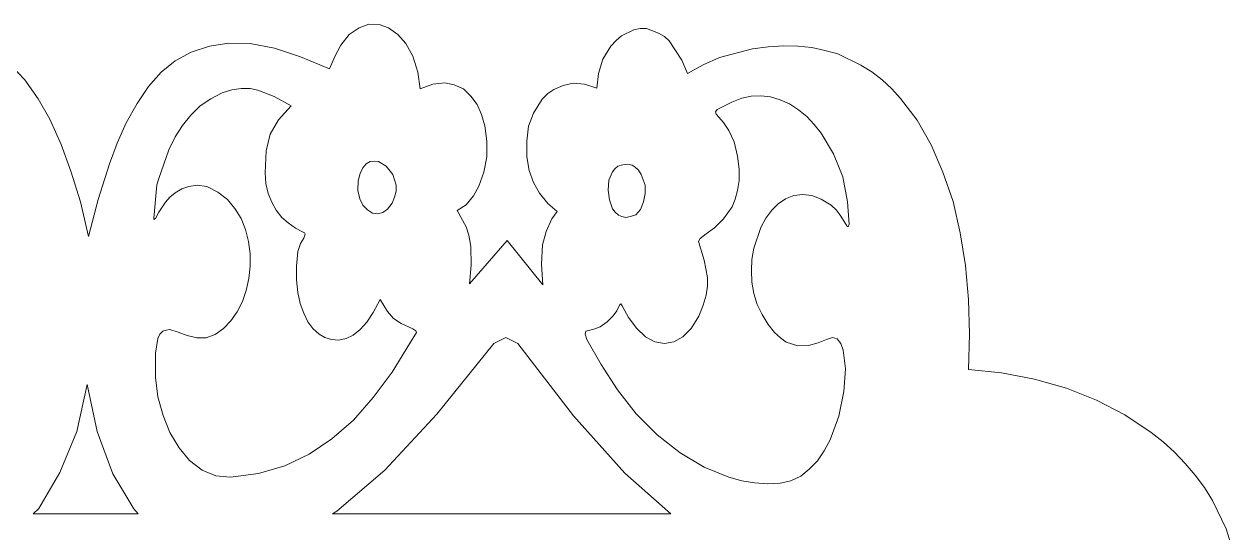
# Model space of a CAD drawing. Header units: inches. Extents: x -3.38 to 2.4, y -4.28 to 3.37.
# Drawn here: x 1.321 to 2.39, y 2.905 to 3.354 of the extents above; entities that cross this region are included whole.
import ezdxf

# ---------------------------------------------------------------- set-up
doc = ezdxf.new("R2010")
doc.units = ezdxf.units.IN
doc.header["$MEASUREMENT"] = 0
doc.layers.add('Katman 1', color=7, linetype='Continuous')

msp = doc.modelspace()

# ---------------------------------------------------------------- linework, layer by layer
at = {"layer": 'Katman 1', "color": 250, "lineweight": 9}
for points in [[(1.6163, 3.3505), (1.6163, 3.3505), (1.6076, 3.3445), (1.6076, 3.3445)], [(1.625, 3.3536), (1.625, 3.3536), (1.6163, 3.3505), (1.6163, 3.3505)], [(1.6341, 3.3533), (1.6341, 3.3533), (1.625, 3.3536), (1.625, 3.3536)], [(1.6423, 3.3505), (1.6423, 3.3505), (1.6341, 3.3533), (1.6341, 3.3533)], [(1.6505, 3.3445), (1.6505, 3.3445), (1.6423, 3.3505), (1.6423, 3.3505)], [(1.8588, 3.3487), (1.8588, 3.3487), (1.8479, 3.3435), (1.8479, 3.3435)], [(1.8645, 3.3498), (1.8645, 3.3498), (1.8588, 3.3487), (1.8588, 3.3487)], [(1.8699, 3.3498), (1.8699, 3.3498), (1.8645, 3.3498), (1.8645, 3.3498)], [(1.8805, 3.3459), (1.8805, 3.3459), (1.8699, 3.3498), (1.8699, 3.3498)], [(1.5012, 3.3368), (1.5012, 3.3368), (1.4843, 3.3344), (1.4843, 3.3344)], [(1.5203, 3.3365), (1.5203, 3.3365), (1.5012, 3.3368), (1.5012, 3.3368)], [(1.6076, 3.3445), (1.6076, 3.3445), (1.6001, 3.3351), (1.6001, 3.3351)], [(1.6576, 3.3365), (1.6576, 3.3365), (1.6505, 3.3445), (1.6505, 3.3445)], [(1.8432, 3.3393), (1.8432, 3.3393), (1.8385, 3.3344), (1.8385, 3.3344)], [(1.8479, 3.3435), (1.8479, 3.3435), (1.8432, 3.3393), (1.8432, 3.3393)], [(1.8859, 3.3428), (1.8859, 3.3428), (1.8805, 3.3459), (1.8805, 3.3459)], [(1.8899, 3.3389), (1.8899, 3.3389), (1.8859, 3.3428), (1.8859, 3.3428)], [(1.9012, 3.3218), (1.9012, 3.3218), (1.8899, 3.3389), (1.8899, 3.3389)], [(1.4681, 3.3291), (1.4681, 3.3291), (1.4541, 3.3214), (1.4541, 3.3214)], [(1.4843, 3.3344), (1.4843, 3.3344), (1.4681, 3.3291), (1.4681, 3.3291)], [(1.5416, 3.3326), (1.5416, 3.3326), (1.5203, 3.3365), (1.5203, 3.3365)], [(1.5647, 3.3249), (1.5647, 3.3249), (1.5416, 3.3326), (1.5416, 3.3326)], [(1.6001, 3.3351), (1.6001, 3.3351), (1.5948, 3.3253), (1.5948, 3.3253)], [(1.6636, 3.3256), (1.6636, 3.3256), (1.6576, 3.3365), (1.6576, 3.3365)], [(1.8385, 3.3344), (1.8385, 3.3344), (1.8314, 3.3228), (1.8314, 3.3228)], [(1.9637, 3.3319), (1.9637, 3.3319), (1.9343, 3.3242), (1.9343, 3.3242)], [(1.9774, 3.3337), (1.9774, 3.3337), (1.9637, 3.3319), (1.9637, 3.3319)], [(1.9908, 3.3347), (1.9908, 3.3347), (1.9774, 3.3337), (1.9774, 3.3337)], [(2.0037, 3.3344), (2.0037, 3.3344), (1.9908, 3.3347), (1.9908, 3.3347)], [(2.0159, 3.333), (2.0159, 3.333), (2.0037, 3.3344), (2.0037, 3.3344)], [(2.0274, 3.3305), (2.0274, 3.3305), (2.0159, 3.333), (2.0159, 3.333)], [(2.0388, 3.3274), (2.0388, 3.3274), (2.0274, 3.3305), (2.0274, 3.3305)], [(2.0592, 3.3176), (2.0592, 3.3176), (2.0388, 3.3274), (2.0388, 3.3274)], [(1.3212, 3.3046), (1.3212, 3.3046), (1.309, 3.3176), (1.309, 3.3176)], [(1.4541, 3.3214), (1.4541, 3.3214), (1.4416, 3.3113), (1.4416, 3.3113)], [(1.5903, 3.3144), (1.5903, 3.3144), (1.5647, 3.3249), (1.5647, 3.3249)], [(1.5948, 3.3253), (1.5948, 3.3253), (1.5903, 3.3144), (1.5903, 3.3144)], [(1.6681, 3.3113), (1.6681, 3.3113), (1.6636, 3.3256), (1.6636, 3.3256)], [(1.8314, 3.3228), (1.8314, 3.3228), (1.8277, 3.3102), (1.8277, 3.3102)], [(1.9061, 3.3102), (1.9061, 3.3102), (1.9012, 3.3218), (1.9012, 3.3218)], [(1.9201, 3.3179), (1.9201, 3.3179), (1.9061, 3.3102), (1.9061, 3.3102)], [(1.9343, 3.3242), (1.9343, 3.3242), (1.9201, 3.3179), (1.9201, 3.3179)], [(2.0688, 3.3116), (2.0688, 3.3116), (2.0592, 3.3176), (2.0592, 3.3176)], [(1.333, 3.2878), (1.333, 3.2878), (1.3212, 3.3046), (1.3212, 3.3046)], [(1.4416, 3.3113), (1.4416, 3.3113), (1.4305, 3.2987), (1.4305, 3.2987)], [(1.6701, 3.2966), (1.6701, 3.2966), (1.6681, 3.3113), (1.6681, 3.3113)], [(1.8277, 3.3102), (1.8277, 3.3102), (1.8261, 3.2973), (1.8261, 3.2973)], [(2.0779, 3.3046), (2.0779, 3.3046), (2.0688, 3.3116), (2.0688, 3.3116)], [(2.0866, 3.2966), (2.0866, 3.2966), (2.0779, 3.3046), (2.0779, 3.3046)], [(1.4305, 3.2987), (1.4305, 3.2987), (1.4203, 3.2836), (1.4203, 3.2836)], [(1.4954, 3.2931), (1.4954, 3.2931), (1.5041, 3.2959), (1.5041, 3.2959)], [(1.5041, 3.2959), (1.5041, 3.2959), (1.5123, 3.2969), (1.5123, 3.2969)], [(1.5123, 3.2969), (1.5123, 3.2969), (1.5201, 3.2969), (1.5201, 3.2969)], [(1.5201, 3.2969), (1.5201, 3.2969), (1.527, 3.2955), (1.527, 3.2955)], [(1.527, 3.2955), (1.527, 3.2955), (1.5414, 3.2899), (1.5414, 3.2899)], [(1.6814, 3.3008), (1.6814, 3.3008), (1.6701, 3.2966), (1.6701, 3.2966)], [(1.6919, 3.3019), (1.6919, 3.3019), (1.6814, 3.3008), (1.6814, 3.3008)], [(1.7003, 3.3001), (1.7003, 3.3001), (1.6919, 3.3019), (1.6919, 3.3019)], [(1.7085, 3.2966), (1.7085, 3.2966), (1.7003, 3.3001), (1.7003, 3.3001)], [(1.715, 3.2903), (1.715, 3.2903), (1.7085, 3.2966), (1.7085, 3.2966)], [(1.7881, 3.2962), (1.7881, 3.2962), (1.7828, 3.2924), (1.7828, 3.2924)], [(1.7965, 3.2997), (1.7965, 3.2997), (1.7881, 3.2962), (1.7881, 3.2962)], [(1.8052, 3.3015), (1.8052, 3.3015), (1.7965, 3.2997), (1.7965, 3.2997)], [(1.8152, 3.3008), (1.8152, 3.3008), (1.8052, 3.3015), (1.8052, 3.3015)], [(1.8261, 3.2973), (1.8261, 3.2973), (1.8152, 3.3008), (1.8152, 3.3008)], [(2.0943, 3.2882), (2.0943, 3.2882), (2.0866, 3.2966), (2.0866, 3.2966)], [(1.3432, 3.27), (1.3432, 3.27), (1.333, 3.2878), (1.333, 3.2878)], [(1.4203, 3.2836), (1.4203, 3.2836), (1.4107, 3.2665), (1.4107, 3.2665)], [(1.4759, 3.2815), (1.4759, 3.2815), (1.4854, 3.2878), (1.4854, 3.2878)], [(1.4854, 3.2878), (1.4854, 3.2878), (1.4954, 3.2931), (1.4954, 3.2931)], [(1.5414, 3.2899), (1.5414, 3.2899), (1.5563, 3.2815), (1.5563, 3.2815)], [(1.7205, 3.2829), (1.7205, 3.2829), (1.715, 3.2903), (1.715, 3.2903)], [(1.7779, 3.2875), (1.7779, 3.2875), (1.7703, 3.2752), (1.7703, 3.2752)], [(1.7828, 3.2924), (1.7828, 3.2924), (1.7779, 3.2875), (1.7779, 3.2875)], [(1.9452, 3.285), (1.9452, 3.285), (1.9323, 3.2784), (1.9323, 3.2784)], [(1.9541, 3.2885), (1.9541, 3.2885), (1.9452, 3.285), (1.9452, 3.285)], [(1.9623, 3.2903), (1.9623, 3.2903), (1.9541, 3.2885), (1.9541, 3.2885)], [(1.971, 3.2906), (1.971, 3.2906), (1.9623, 3.2903), (1.9623, 3.2903)], [(1.9794, 3.2896), (1.9794, 3.2896), (1.971, 3.2906), (1.971, 3.2906)], [(1.9881, 3.2868), (1.9881, 3.2868), (1.9794, 3.2896), (1.9794, 3.2896)], [(1.9961, 3.2833), (1.9961, 3.2833), (1.9881, 3.2868), (1.9881, 3.2868)], [(2.0041, 3.278), (2.0041, 3.278), (1.9961, 3.2833), (1.9961, 3.2833)], [(2.109, 3.2689), (2.109, 3.2689), (2.0943, 3.2882), (2.0943, 3.2882)], [(1.4605, 3.2644), (1.4605, 3.2644), (1.4679, 3.2735), (1.4679, 3.2735)], [(1.4679, 3.2735), (1.4679, 3.2735), (1.4759, 3.2815), (1.4759, 3.2815)], [(1.5563, 3.2815), (1.5563, 3.2815), (1.5452, 3.2693), (1.5452, 3.2693)], [(1.7243, 3.2739), (1.7243, 3.2739), (1.7205, 3.2829), (1.7205, 3.2829)], [(1.7272, 3.264), (1.7272, 3.264), (1.7243, 3.2739), (1.7243, 3.2739)], [(1.7703, 3.2752), (1.7703, 3.2752), (1.7659, 3.2637), (1.7659, 3.2637)], [(1.9323, 3.2784), (1.9323, 3.2784), (1.9308, 3.2763), (1.9308, 3.2763)], [(1.9308, 3.2763), (1.9308, 3.2763), (1.9314, 3.2742), (1.9314, 3.2742)], [(1.9314, 3.2742), (1.9314, 3.2742), (1.9381, 3.2669), (1.9381, 3.2669)], [(2.0114, 3.2721), (2.0114, 3.2721), (2.0041, 3.278), (2.0041, 3.278)], [(1.3532, 3.2476), (1.3532, 3.2476), (1.3432, 3.27), (1.3432, 3.27)], [(1.4107, 3.2665), (1.4107, 3.2665), (1.4027, 3.2486), (1.4027, 3.2486)], [(1.4541, 3.2542), (1.4541, 3.2542), (1.4605, 3.2644), (1.4605, 3.2644)], [(1.5452, 3.2693), (1.5452, 3.2693), (1.5379, 3.2567), (1.5379, 3.2567)], [(1.7292, 3.2504), (1.7292, 3.2504), (1.7272, 3.264), (1.7272, 3.264)], [(1.7659, 3.2637), (1.7659, 3.2637), (1.7643, 3.2504), (1.7643, 3.2504)], [(1.9381, 3.2669), (1.9381, 3.2669), (1.9428, 3.2598), (1.9428, 3.2598)], [(2.0181, 3.2651), (2.0181, 3.2651), (2.0114, 3.2721), (2.0114, 3.2721)], [(2.0243, 3.2574), (2.0243, 3.2574), (2.0181, 3.2651), (2.0181, 3.2651)], [(2.1212, 3.2472), (2.1212, 3.2472), (2.109, 3.2689), (2.109, 3.2689)], [(1.4485, 3.2427), (1.4485, 3.2427), (1.4541, 3.2542), (1.4541, 3.2542)], [(1.5379, 3.2567), (1.5379, 3.2567), (1.5343, 3.242), (1.5343, 3.242)], [(1.9428, 3.2598), (1.9428, 3.2598), (1.9474, 3.25), (1.9474, 3.25)], [(2.035, 3.2392), (2.035, 3.2392), (2.0243, 3.2574), (2.0243, 3.2574)], [(1.3619, 3.2241), (1.3619, 3.2241), (1.3532, 3.2476), (1.3532, 3.2476)], [(1.4027, 3.2486), (1.4027, 3.2486), (1.3959, 3.2304), (1.3959, 3.2304)], [(1.4394, 3.2174), (1.4394, 3.2174), (1.4485, 3.2427), (1.4485, 3.2427)], [(1.5343, 3.242), (1.5343, 3.242), (1.5334, 3.2224), (1.5334, 3.2224)], [(1.729, 3.2367), (1.729, 3.2367), (1.7292, 3.2504), (1.7292, 3.2504)], [(1.7643, 3.2504), (1.7643, 3.2504), (1.7643, 3.2367), (1.7643, 3.2367)], [(1.9474, 3.25), (1.9474, 3.25), (1.9503, 3.2371), (1.9503, 3.2371)], [(2.1317, 3.2231), (2.1317, 3.2231), (2.1212, 3.2472), (2.1212, 3.2472)], [(1.3959, 3.2304), (1.3959, 3.2304), (1.3859, 3.1989), (1.3859, 3.1989)], [(1.6196, 3.2269), (1.6196, 3.2269), (1.6225, 3.2304), (1.6225, 3.2304)], [(1.6225, 3.2304), (1.6225, 3.2304), (1.6261, 3.2325), (1.6261, 3.2325)], [(1.6261, 3.2325), (1.6261, 3.2325), (1.6299, 3.2329), (1.6299, 3.2329)], [(1.6299, 3.2329), (1.6299, 3.2329), (1.6334, 3.2325), (1.6334, 3.2325)], [(1.6334, 3.2325), (1.6334, 3.2325), (1.6403, 3.2283), (1.6403, 3.2283)], [(1.7265, 3.2231), (1.7265, 3.2231), (1.729, 3.2367), (1.729, 3.2367)], [(1.7643, 3.2367), (1.7643, 3.2367), (1.7665, 3.2245), (1.7665, 3.2245)], [(1.8492, 3.2297), (1.8492, 3.2297), (1.8448, 3.2283), (1.8448, 3.2283)], [(1.8532, 3.2301), (1.8532, 3.2301), (1.8492, 3.2297), (1.8492, 3.2297)], [(1.8572, 3.2294), (1.8572, 3.2294), (1.8532, 3.2301), (1.8532, 3.2301)], [(1.9503, 3.2371), (1.9503, 3.2371), (1.9519, 3.2259), (1.9519, 3.2259)], [(2.0432, 3.2189), (2.0432, 3.2189), (2.035, 3.2392), (2.035, 3.2392)], [(1.3705, 3.1968), (1.3705, 3.1968), (1.3619, 3.2241), (1.3619, 3.2241)], [(1.5334, 3.2224), (1.5334, 3.2224), (1.5341, 3.213), (1.5341, 3.213)], [(1.6156, 3.2154), (1.6156, 3.2154), (1.6174, 3.222), (1.6174, 3.222)], [(1.6174, 3.222), (1.6174, 3.222), (1.6196, 3.2269), (1.6196, 3.2269)], [(1.6403, 3.2283), (1.6403, 3.2283), (1.6461, 3.221), (1.6461, 3.221)], [(1.6461, 3.221), (1.6461, 3.221), (1.649, 3.2115), (1.649, 3.2115)], [(1.7219, 3.2109), (1.7219, 3.2109), (1.7265, 3.2231), (1.7265, 3.2231)], [(1.7665, 3.2245), (1.7665, 3.2245), (1.7703, 3.214), (1.7703, 3.214)], [(1.8399, 3.2234), (1.8399, 3.2234), (1.8368, 3.2161), (1.8368, 3.2161)], [(1.8419, 3.2262), (1.8419, 3.2262), (1.8399, 3.2234), (1.8399, 3.2234)], [(1.8448, 3.2283), (1.8448, 3.2283), (1.8419, 3.2262), (1.8419, 3.2262)], [(1.8601, 3.2276), (1.8601, 3.2276), (1.8572, 3.2294), (1.8572, 3.2294)], [(1.8628, 3.2248), (1.8628, 3.2248), (1.8601, 3.2276), (1.8601, 3.2276)], [(1.8654, 3.221), (1.8654, 3.221), (1.8628, 3.2248), (1.8628, 3.2248)], [(1.8688, 3.2115), (1.8688, 3.2115), (1.8654, 3.221), (1.8654, 3.221)], [(1.9519, 3.2259), (1.9519, 3.2259), (1.9519, 3.2157), (1.9519, 3.2157)], [(2.1406, 3.1972), (2.1406, 3.1972), (2.1317, 3.2231), (2.1317, 3.2231)], [(1.435, 3.1825), (1.435, 3.1825), (1.4379, 3.2119), (1.4379, 3.2119)], [(1.4379, 3.2119), (1.4379, 3.2119), (1.4394, 3.2174), (1.4394, 3.2174)], [(1.4599, 3.2084), (1.4599, 3.2084), (1.4541, 3.2049), (1.4541, 3.2049)], [(1.4661, 3.2105), (1.4661, 3.2105), (1.4599, 3.2084), (1.4599, 3.2084)], [(1.4734, 3.2115), (1.4734, 3.2115), (1.4661, 3.2105), (1.4661, 3.2105)], [(1.4819, 3.2105), (1.4819, 3.2105), (1.4734, 3.2115), (1.4734, 3.2115)], [(1.4916, 3.2056), (1.4916, 3.2056), (1.4819, 3.2105), (1.4819, 3.2105)], [(1.5341, 3.213), (1.5341, 3.213), (1.5361, 3.2042), (1.5361, 3.2042)], [(1.6152, 3.207), (1.6152, 3.207), (1.6156, 3.2154), (1.6156, 3.2154)], [(1.649, 3.2115), (1.649, 3.2115), (1.649, 3.2063), (1.649, 3.2063)], [(1.7172, 3.2021), (1.7172, 3.2021), (1.7219, 3.2109), (1.7219, 3.2109)], [(1.7703, 3.214), (1.7703, 3.214), (1.7756, 3.2045), (1.7756, 3.2045)], [(1.8368, 3.2161), (1.8368, 3.2161), (1.8361, 3.2073), (1.8361, 3.2073)], [(1.8688, 3.2042), (1.8688, 3.2042), (1.8688, 3.2115), (1.8688, 3.2115)], [(1.9519, 3.2157), (1.9519, 3.2157), (1.9503, 3.207), (1.9503, 3.207)], [(2.0474, 3.1968), (2.0474, 3.1968), (2.0432, 3.2189), (2.0432, 3.2189)], [(1.3859, 3.1989), (1.3859, 3.1989), (1.3776, 3.1664), (1.3776, 3.1664)], [(1.4492, 3.201), (1.4492, 3.201), (1.4454, 3.1965), (1.4454, 3.1965)], [(1.4541, 3.2049), (1.4541, 3.2049), (1.4492, 3.201), (1.4492, 3.201)], [(1.5001, 3.1989), (1.5001, 3.1989), (1.4916, 3.2056), (1.4916, 3.2056)], [(1.5067, 3.1912), (1.5067, 3.1912), (1.5001, 3.1989), (1.5001, 3.1989)], [(1.5361, 3.2042), (1.5361, 3.2042), (1.5394, 3.1965), (1.5394, 3.1965)], [(1.617, 3.1996), (1.617, 3.1996), (1.6152, 3.207), (1.6152, 3.207)], [(1.6196, 3.1941), (1.6196, 3.1941), (1.617, 3.1996), (1.617, 3.1996)], [(1.6476, 3.201), (1.6476, 3.201), (1.6454, 3.1958), (1.6454, 3.1958)], [(1.649, 3.2063), (1.649, 3.2063), (1.6476, 3.201), (1.6476, 3.201)], [(1.7108, 3.1944), (1.7108, 3.1944), (1.7172, 3.2021), (1.7172, 3.2021)], [(1.7756, 3.2045), (1.7756, 3.2045), (1.7828, 3.1954), (1.7828, 3.1954)], [(1.8361, 3.2073), (1.8361, 3.2073), (1.8372, 3.1986), (1.8372, 3.1986)], [(1.8372, 3.1986), (1.8372, 3.1986), (1.8401, 3.1909), (1.8401, 3.1909)], [(1.8674, 3.1968), (1.8674, 3.1968), (1.8688, 3.2042), (1.8688, 3.2042)], [(1.9483, 3.1993), (1.9483, 3.1993), (1.9457, 3.1926), (1.9457, 3.1926)], [(1.9503, 3.207), (1.9503, 3.207), (1.9483, 3.1993), (1.9483, 3.1993)], [(1.9863, 3.1951), (1.9863, 3.1951), (1.9928, 3.1996), (1.9928, 3.1996)], [(1.9928, 3.1996), (1.9928, 3.1996), (2.0001, 3.2024), (2.0001, 3.2024)], [(2.0001, 3.2024), (2.0001, 3.2024), (2.0079, 3.2035), (2.0079, 3.2035)], [(2.0079, 3.2035), (2.0079, 3.2035), (2.0159, 3.2024), (2.0159, 3.2024)], [(2.0159, 3.2024), (2.0159, 3.2024), (2.0243, 3.1993), (2.0243, 3.1993)], [(2.0243, 3.1993), (2.0243, 3.1993), (2.033, 3.1941), (2.033, 3.1941)], [(1.3776, 3.1664), (1.3776, 3.1664), (1.3705, 3.1968), (1.3705, 3.1968)], [(1.4394, 3.1878), (1.4394, 3.1878), (1.4365, 3.1821), (1.4365, 3.1821)], [(1.4454, 3.1965), (1.4454, 3.1965), (1.4394, 3.1878), (1.4394, 3.1878)], [(1.5121, 3.1821), (1.5121, 3.1821), (1.5067, 3.1912), (1.5067, 3.1912)], [(1.5394, 3.1965), (1.5394, 3.1965), (1.5432, 3.1895), (1.5432, 3.1895)], [(1.5432, 3.1895), (1.5432, 3.1895), (1.5481, 3.1832), (1.5481, 3.1832)], [(1.6236, 3.1898), (1.6236, 3.1898), (1.6196, 3.1941), (1.6196, 3.1941)], [(1.6281, 3.187), (1.6281, 3.187), (1.6236, 3.1898), (1.6236, 3.1898)], [(1.6328, 3.1863), (1.6328, 3.1863), (1.6281, 3.187), (1.6281, 3.187)], [(1.6372, 3.1874), (1.6372, 3.1874), (1.6328, 3.1863), (1.6328, 3.1863)], [(1.6414, 3.1905), (1.6414, 3.1905), (1.6372, 3.1874), (1.6372, 3.1874)], [(1.6454, 3.1958), (1.6454, 3.1958), (1.6414, 3.1905), (1.6414, 3.1905)], [(1.703, 3.1892), (1.703, 3.1892), (1.7108, 3.1944), (1.7108, 3.1944)], [(1.7108, 3.1748), (1.7108, 3.1748), (1.703, 3.1892), (1.703, 3.1892)], [(1.7828, 3.1954), (1.7828, 3.1954), (1.7912, 3.1884), (1.7912, 3.1884)], [(1.7912, 3.1884), (1.7912, 3.1884), (1.7863, 3.1818), (1.7863, 3.1818)], [(1.8401, 3.1909), (1.8401, 3.1909), (1.8423, 3.1878), (1.8423, 3.1878)], [(1.8423, 3.1878), (1.8423, 3.1878), (1.8452, 3.1853), (1.8452, 3.1853)], [(1.8605, 3.1856), (1.8605, 3.1856), (1.8625, 3.1878), (1.8625, 3.1878)], [(1.8625, 3.1878), (1.8625, 3.1878), (1.8648, 3.1902), (1.8648, 3.1902)], [(1.8648, 3.1902), (1.8648, 3.1902), (1.8674, 3.1968), (1.8674, 3.1968)], [(1.9457, 3.1926), (1.9457, 3.1926), (1.9381, 3.1818), (1.9381, 3.1818)], [(1.9754, 3.1825), (1.9754, 3.1825), (1.9805, 3.1895), (1.9805, 3.1895)], [(1.9805, 3.1895), (1.9805, 3.1895), (1.9863, 3.1951), (1.9863, 3.1951)], [(2.033, 3.1941), (2.033, 3.1941), (2.0377, 3.1895), (2.0377, 3.1895)], [(2.0377, 3.1895), (2.0377, 3.1895), (2.0414, 3.1842), (2.0414, 3.1842)], [(2.0488, 3.1772), (2.0488, 3.1772), (2.0474, 3.1968), (2.0474, 3.1968)], [(2.1468, 3.1696), (2.1468, 3.1696), (2.1406, 3.1972), (2.1406, 3.1972)], [(1.4352, 3.1814), (1.4352, 3.1814), (1.435, 3.1825), (1.435, 3.1825)], [(1.4365, 3.1821), (1.4365, 3.1821), (1.4352, 3.1814), (1.4352, 3.1814)], [(1.5161, 3.1724), (1.5161, 3.1724), (1.5121, 3.1821), (1.5121, 3.1821)], [(1.5481, 3.1832), (1.5481, 3.1832), (1.5536, 3.1783), (1.5536, 3.1783)], [(1.5536, 3.1783), (1.5536, 3.1783), (1.5601, 3.1738), (1.5601, 3.1738)], [(1.7863, 3.1818), (1.7863, 3.1818), (1.7814, 3.1709), (1.7814, 3.1709)], [(1.8452, 3.1853), (1.8452, 3.1853), (1.8481, 3.1839), (1.8481, 3.1839)], [(1.8481, 3.1839), (1.8481, 3.1839), (1.8519, 3.1832), (1.8519, 3.1832)], [(1.8519, 3.1832), (1.8519, 3.1832), (1.8559, 3.1839), (1.8559, 3.1839)], [(1.8559, 3.1839), (1.8559, 3.1839), (1.8605, 3.1856), (1.8605, 3.1856)], [(1.9381, 3.1818), (1.9381, 3.1818), (1.9301, 3.1741), (1.9301, 3.1741)], [(1.971, 3.1744), (1.971, 3.1744), (1.9754, 3.1825), (1.9754, 3.1825)], [(2.0414, 3.1842), (2.0414, 3.1842), (2.0468, 3.1758), (2.0468, 3.1758)], [(2.0481, 3.1748), (2.0481, 3.1748), (2.0488, 3.1772), (2.0488, 3.1772)], [(1.5187, 3.1618), (1.5187, 3.1618), (1.5161, 3.1724), (1.5161, 3.1724)], [(1.5601, 3.1738), (1.5601, 3.1738), (1.5665, 3.1706), (1.5665, 3.1706)], [(1.5665, 3.1706), (1.5665, 3.1706), (1.5681, 3.1696), (1.5681, 3.1696)], [(1.5688, 3.1685), (1.5688, 3.1685), (1.5674, 3.165), (1.5674, 3.165)], [(1.5681, 3.1696), (1.5681, 3.1696), (1.5688, 3.1685), (1.5688, 3.1685)], [(1.7132, 3.1674), (1.7132, 3.1674), (1.7108, 3.1748), (1.7108, 3.1748)], [(1.715, 3.1576), (1.715, 3.1576), (1.7132, 3.1674), (1.7132, 3.1674)], [(1.7814, 3.1709), (1.7814, 3.1709), (1.7783, 3.1591), (1.7783, 3.1591)], [(1.9228, 3.1688), (1.9228, 3.1688), (1.9174, 3.1646), (1.9174, 3.1646)], [(1.9301, 3.1741), (1.9301, 3.1741), (1.9228, 3.1688), (1.9228, 3.1688)], [(1.9648, 3.1562), (1.9648, 3.1562), (1.971, 3.1744), (1.971, 3.1744)], [(2.0468, 3.1758), (2.0468, 3.1758), (2.0481, 3.1748), (2.0481, 3.1748)], [(2.1517, 3.1408), (2.1517, 3.1408), (2.1468, 3.1696), (2.1468, 3.1696)], [(1.5201, 3.151), (1.5201, 3.151), (1.5187, 3.1618), (1.5187, 3.1618)], [(1.5647, 3.1601), (1.5647, 3.1601), (1.5623, 3.1531), (1.5623, 3.1531)], [(1.5674, 3.165), (1.5674, 3.165), (1.5647, 3.1601), (1.5647, 3.1601)], [(1.747, 3.1629), (1.747, 3.1629), (1.7139, 3.1247), (1.7139, 3.1247)], [(1.7152, 3.1412), (1.7152, 3.1412), (1.715, 3.1576), (1.715, 3.1576)], [(1.7785, 3.1237), (1.7785, 3.1237), (1.747, 3.1629), (1.747, 3.1629)], [(1.7783, 3.1591), (1.7783, 3.1591), (1.7772, 3.1419), (1.7772, 3.1419)], [(1.9174, 3.1646), (1.9174, 3.1646), (1.9159, 3.1618), (1.9159, 3.1618)], [(1.9159, 3.1618), (1.9159, 3.1618), (1.9208, 3.1454), (1.9208, 3.1454)], [(1.963, 3.1461), (1.963, 3.1461), (1.9648, 3.1562), (1.9648, 3.1562)], [(1.5201, 3.1401), (1.5201, 3.1401), (1.5201, 3.151), (1.5201, 3.151)], [(1.5623, 3.1531), (1.5623, 3.1531), (1.561, 3.1401), (1.561, 3.1401)], [(1.9208, 3.1454), (1.9208, 3.1454), (1.9239, 3.1303), (1.9239, 3.1303)], [(1.9628, 3.1363), (1.9628, 3.1363), (1.963, 3.1461), (1.963, 3.1461)], [(1.519, 3.1293), (1.519, 3.1293), (1.5201, 3.1401), (1.5201, 3.1401)], [(1.561, 3.1401), (1.561, 3.1401), (1.561, 3.1282), (1.561, 3.1282)], [(1.7139, 3.1247), (1.7139, 3.1247), (1.7152, 3.1412), (1.7152, 3.1412)], [(1.7772, 3.1419), (1.7772, 3.1419), (1.7785, 3.1237), (1.7785, 3.1237)], [(1.963, 3.1262), (1.963, 3.1262), (1.9628, 3.1363), (1.9628, 3.1363)], [(2.1541, 3.1108), (2.1541, 3.1108), (2.1517, 3.1408), (2.1517, 3.1408)], [(1.5167, 3.1188), (1.5167, 3.1188), (1.519, 3.1293), (1.519, 3.1293)], [(1.561, 3.1282), (1.561, 3.1282), (1.5623, 3.117), (1.5623, 3.117)], [(1.9239, 3.1226), (1.9239, 3.1226), (1.9228, 3.1146), (1.9228, 3.1146)], [(1.9239, 3.1303), (1.9239, 3.1303), (1.9239, 3.1226), (1.9239, 3.1226)], [(1.9648, 3.116), (1.9648, 3.116), (1.963, 3.1262), (1.963, 3.1262)], [(1.5134, 3.109), (1.5134, 3.109), (1.5167, 3.1188), (1.5167, 3.1188)], [(1.5623, 3.117), (1.5623, 3.117), (1.5643, 3.1073), (1.5643, 3.1073)], [(1.9228, 3.1146), (1.9228, 3.1146), (1.9201, 3.1058), (1.9201, 3.1058)], [(1.9677, 3.1065), (1.9677, 3.1065), (1.9648, 3.116), (1.9648, 3.116)], [(1.5087, 3.0999), (1.5087, 3.0999), (1.5134, 3.109), (1.5134, 3.109)], [(1.5643, 3.1073), (1.5643, 3.1073), (1.5674, 3.0988), (1.5674, 3.0988)], [(1.6288, 3.0992), (1.6288, 3.0992), (1.6348, 3.1108), (1.6348, 3.1108)], [(1.6348, 3.1108), (1.6348, 3.1108), (1.6414, 3.1002), (1.6414, 3.1002)], [(1.8465, 3.1065), (1.8465, 3.1065), (1.8439, 3.1009), (1.8439, 3.1009)], [(1.8472, 3.1069), (1.8472, 3.1069), (1.8465, 3.1065), (1.8465, 3.1065)], [(1.8485, 3.1051), (1.8485, 3.1051), (1.8472, 3.1069), (1.8472, 3.1069)], [(1.8541, 3.095), (1.8541, 3.095), (1.8485, 3.1051), (1.8485, 3.1051)], [(1.9201, 3.1058), (1.9201, 3.1058), (1.9161, 3.096), (1.9161, 3.096)], [(1.9721, 3.0974), (1.9721, 3.0974), (1.9677, 3.1065), (1.9677, 3.1065)], [(2.1552, 3.0803), (2.1552, 3.0803), (2.1541, 3.1108), (2.1541, 3.1108)], [(1.4967, 3.0852), (1.4967, 3.0852), (1.5032, 3.0918), (1.5032, 3.0918)], [(1.5032, 3.0918), (1.5032, 3.0918), (1.5087, 3.0999), (1.5087, 3.0999)], [(1.5674, 3.0988), (1.5674, 3.0988), (1.571, 3.0912), (1.571, 3.0912)], [(1.571, 3.0912), (1.571, 3.0912), (1.5756, 3.0852), (1.5756, 3.0852)], [(1.6174, 3.0842), (1.6174, 3.0842), (1.6232, 3.0908), (1.6232, 3.0908)], [(1.6232, 3.0908), (1.6232, 3.0908), (1.6288, 3.0992), (1.6288, 3.0992)], [(1.6414, 3.1002), (1.6414, 3.1002), (1.6468, 3.0939), (1.6468, 3.0939)], [(1.6468, 3.0939), (1.6468, 3.0939), (1.6534, 3.0897), (1.6534, 3.0897)], [(1.8354, 3.0912), (1.8354, 3.0912), (1.8292, 3.0866), (1.8292, 3.0866)], [(1.8405, 3.0964), (1.8405, 3.0964), (1.8354, 3.0912), (1.8354, 3.0912)], [(1.8439, 3.1009), (1.8439, 3.1009), (1.8405, 3.0964), (1.8405, 3.0964)], [(1.8614, 3.0852), (1.8614, 3.0852), (1.8541, 3.095), (1.8541, 3.095)], [(1.9161, 3.096), (1.9161, 3.096), (1.9094, 3.0852), (1.9094, 3.0852)], [(1.9774, 3.0887), (1.9774, 3.0887), (1.9721, 3.0974), (1.9721, 3.0974)], [(1.4387, 3.0764), (1.4387, 3.0764), (1.4405, 3.0803), (1.4405, 3.0803)], [(1.4405, 3.0803), (1.4405, 3.0803), (1.4432, 3.0828), (1.4432, 3.0828)], [(1.4432, 3.0828), (1.4432, 3.0828), (1.4461, 3.0838), (1.4461, 3.0838)], [(1.4461, 3.0838), (1.4461, 3.0838), (1.4492, 3.0842), (1.4492, 3.0842)], [(1.4492, 3.0842), (1.4492, 3.0842), (1.4565, 3.082), (1.4565, 3.082)], [(1.4565, 3.082), (1.4565, 3.082), (1.4647, 3.0789), (1.4647, 3.0789)], [(1.4812, 3.0768), (1.4812, 3.0768), (1.4894, 3.08), (1.4894, 3.08)], [(1.4894, 3.08), (1.4894, 3.08), (1.4967, 3.0852), (1.4967, 3.0852)], [(1.5756, 3.0852), (1.5756, 3.0852), (1.581, 3.0803), (1.581, 3.0803)], [(1.581, 3.0803), (1.581, 3.0803), (1.5861, 3.0771), (1.5861, 3.0771)], [(1.611, 3.0792), (1.611, 3.0792), (1.6174, 3.0842), (1.6174, 3.0842)], [(1.6534, 3.0897), (1.6534, 3.0897), (1.6636, 3.0849), (1.6636, 3.0849)], [(1.667, 3.0817), (1.667, 3.0817), (1.6608, 3.0716), (1.6608, 3.0716)], [(1.6636, 3.0849), (1.6636, 3.0849), (1.6665, 3.0831), (1.6665, 3.0831)], [(1.6665, 3.0831), (1.6665, 3.0831), (1.667, 3.0817), (1.667, 3.0817)], [(1.8165, 3.0828), (1.8165, 3.0828), (1.8159, 3.0803), (1.8159, 3.0803)], [(1.8159, 3.0803), (1.8159, 3.0803), (1.8174, 3.0754), (1.8174, 3.0754)], [(1.8234, 3.0845), (1.8234, 3.0845), (1.8165, 3.0828), (1.8165, 3.0828)], [(1.8292, 3.0866), (1.8292, 3.0866), (1.8234, 3.0845), (1.8234, 3.0845)], [(1.8692, 3.0778), (1.8692, 3.0778), (1.8614, 3.0852), (1.8614, 3.0852)], [(1.9094, 3.0852), (1.9094, 3.0852), (1.9021, 3.0778), (1.9021, 3.0778)], [(1.983, 3.0817), (1.983, 3.0817), (1.9774, 3.0887), (1.9774, 3.0887)], [(1.9883, 3.0768), (1.9883, 3.0768), (1.983, 3.0817), (1.983, 3.0817)], [(2.1541, 3.0491), (2.1541, 3.0491), (2.1552, 3.0803), (2.1552, 3.0803)], [(1.4365, 3.0635), (1.4365, 3.0635), (1.4387, 3.0764), (1.4387, 3.0764)], [(1.4647, 3.0789), (1.4647, 3.0789), (1.4732, 3.0768), (1.4732, 3.0768)], [(1.4732, 3.0768), (1.4732, 3.0768), (1.4812, 3.0768), (1.4812, 3.0768)], [(1.5861, 3.0771), (1.5861, 3.0771), (1.5921, 3.0754), (1.5921, 3.0754)], [(1.5921, 3.0754), (1.5921, 3.0754), (1.5983, 3.075), (1.5983, 3.075)], [(1.5983, 3.075), (1.5983, 3.075), (1.6048, 3.0764), (1.6048, 3.0764)], [(1.6048, 3.0764), (1.6048, 3.0764), (1.611, 3.0792), (1.611, 3.0792)], [(1.6608, 3.0716), (1.6608, 3.0716), (1.6454, 3.0467), (1.6454, 3.0467)], [(1.7352, 3.0719), (1.7352, 3.0719), (1.685, 3.0096), (1.685, 3.0096)], [(1.7459, 3.0771), (1.7459, 3.0771), (1.7352, 3.0719), (1.7352, 3.0719)], [(1.7565, 3.0719), (1.7565, 3.0719), (1.7459, 3.0771), (1.7459, 3.0771)], [(1.8057, 3.0082), (1.8057, 3.0082), (1.7565, 3.0719), (1.7565, 3.0719)], [(1.8174, 3.0754), (1.8174, 3.0754), (1.8299, 3.0533), (1.8299, 3.0533)], [(1.8774, 3.0733), (1.8774, 3.0733), (1.8692, 3.0778), (1.8692, 3.0778)], [(1.8859, 3.0719), (1.8859, 3.0719), (1.8774, 3.0733), (1.8774, 3.0733)], [(1.8941, 3.0733), (1.8941, 3.0733), (1.8859, 3.0719), (1.8859, 3.0719)], [(1.9021, 3.0778), (1.9021, 3.0778), (1.8941, 3.0733), (1.8941, 3.0733)], [(1.9934, 3.073), (1.9934, 3.073), (1.9883, 3.0768), (1.9883, 3.0768)], [(2.0037, 3.0698), (2.0037, 3.0698), (1.9934, 3.073), (1.9934, 3.073)], [(2.013, 3.0701), (2.013, 3.0701), (2.0037, 3.0698), (2.0037, 3.0698)], [(2.0214, 3.0726), (2.0214, 3.0726), (2.013, 3.0701), (2.013, 3.0701)], [(2.029, 3.0754), (2.029, 3.0754), (2.0214, 3.0726), (2.0214, 3.0726)], [(2.0343, 3.0771), (2.0343, 3.0771), (2.029, 3.0754), (2.029, 3.0754)], [(2.0383, 3.0761), (2.0383, 3.0761), (2.0343, 3.0771), (2.0343, 3.0771)], [(2.0414, 3.0719), (2.0414, 3.0719), (2.0383, 3.0761), (2.0383, 3.0761)], [(2.0437, 3.066), (2.0437, 3.066), (2.0414, 3.0719), (2.0414, 3.0719)], [(1.4367, 3.0418), (1.4367, 3.0418), (1.4365, 3.0635), (1.4365, 3.0635)], [(2.0457, 3.0495), (2.0457, 3.0495), (2.0437, 3.066), (2.0437, 3.066)], [(1.8299, 3.0533), (1.8299, 3.0533), (1.8445, 3.031), (1.8445, 3.031)], [(2.0443, 3.0296), (2.0443, 3.0296), (2.0457, 3.0495), (2.0457, 3.0495)], [(2.1834, 3.046), (2.1834, 3.046), (2.1541, 3.0491), (2.1541, 3.0491)], [(1.4387, 3.025), (1.4387, 3.025), (1.4367, 3.0418), (1.4367, 3.0418)], [(1.6454, 3.0467), (1.6454, 3.0467), (1.6288, 3.0243), (1.6288, 3.0243)], [(2.2126, 3.0404), (2.2126, 3.0404), (2.1834, 3.046), (2.1834, 3.046)], [(2.2406, 3.0324), (2.2406, 3.0324), (2.2126, 3.0404), (2.2126, 3.0404)], [(1.3763, 3.0358), (1.3763, 3.0358), (1.3672, 2.9942), (1.3672, 2.9942)], [(1.3852, 2.9942), (1.3852, 2.9942), (1.3763, 3.0358), (1.3763, 3.0358)], [(1.8445, 3.031), (1.8445, 3.031), (1.8608, 3.0099), (1.8608, 3.0099)], [(2.0397, 3.0078), (2.0397, 3.0078), (2.0443, 3.0296), (2.0443, 3.0296)], [(2.2672, 3.0218), (2.2672, 3.0218), (2.2406, 3.0324), (2.2406, 3.0324)], [(1.4434, 3.0085), (1.4434, 3.0085), (1.4387, 3.025), (1.4387, 3.025)], [(1.6288, 3.0243), (1.6288, 3.0243), (1.6114, 3.0044), (1.6114, 3.0044)], [(2.2923, 3.0089), (2.2923, 3.0089), (2.2672, 3.0218), (2.2672, 3.0218)], [(1.4492, 2.9935), (1.4492, 2.9935), (1.4434, 3.0085), (1.4434, 3.0085)], [(1.685, 3.0096), (1.685, 3.0096), (1.639, 2.9603), (1.639, 2.9603)], [(1.8508, 2.9574), (1.8508, 2.9574), (1.8057, 3.0082), (1.8057, 3.0082)], [(1.8608, 3.0099), (1.8608, 3.0099), (1.8794, 2.9914), (1.8794, 2.9914)], [(2.0321, 2.9868), (2.0321, 2.9868), (2.0397, 3.0078), (2.0397, 3.0078)], [(2.3155, 2.9935), (2.3155, 2.9935), (2.2923, 3.0089), (2.2923, 3.0089)], [(1.6114, 3.0044), (1.6114, 3.0044), (1.5923, 2.9879), (1.5923, 2.9879)], [(1.3672, 2.9942), (1.3672, 2.9942), (1.3523, 2.9581), (1.3523, 2.9581)], [(1.399, 2.9568), (1.399, 2.9568), (1.3852, 2.9942), (1.3852, 2.9942)], [(1.4574, 2.9799), (1.4574, 2.9799), (1.4492, 2.9935), (1.4492, 2.9935)], [(1.5923, 2.9879), (1.5923, 2.9879), (1.5721, 2.9742), (1.5721, 2.9742)], [(1.8794, 2.9914), (1.8794, 2.9914), (1.8997, 2.9756), (1.8997, 2.9756)], [(2.0268, 2.9771), (2.0268, 2.9771), (2.0321, 2.9868), (2.0321, 2.9868)], [(2.3261, 2.9851), (2.3261, 2.9851), (2.3155, 2.9935), (2.3155, 2.9935)], [(2.3361, 2.976), (2.3361, 2.976), (2.3261, 2.9851), (2.3261, 2.9851)], [(1.4667, 2.9687), (1.4667, 2.9687), (1.4574, 2.9799), (1.4574, 2.9799)], [(1.5721, 2.9742), (1.5721, 2.9742), (1.5507, 2.9641), (1.5507, 2.9641)], [(1.8997, 2.9756), (1.8997, 2.9756), (1.9208, 2.9627), (1.9208, 2.9627)], [(2.0208, 2.9683), (2.0208, 2.9683), (2.0268, 2.9771), (2.0268, 2.9771)], [(2.3455, 2.9662), (2.3455, 2.9662), (2.3361, 2.976), (2.3361, 2.976)], [(1.4779, 2.9603), (1.4779, 2.9603), (1.4667, 2.9687), (1.4667, 2.9687)], [(1.5507, 2.9641), (1.5507, 2.9641), (1.5276, 2.9571), (1.5276, 2.9571)], [(1.9208, 2.9627), (1.9208, 2.9627), (1.9428, 2.9539), (1.9428, 2.9539)], [(2.0137, 2.961), (2.0137, 2.961), (2.0208, 2.9683), (2.0208, 2.9683)], [(2.3544, 2.9557), (2.3544, 2.9557), (2.3455, 2.9662), (2.3455, 2.9662)], [(1.3523, 2.9581), (1.3523, 2.9581), (1.3336, 2.9263), (1.3336, 2.9263)], [(1.4174, 2.926), (1.4174, 2.926), (1.399, 2.9568), (1.399, 2.9568)], [(1.4899, 2.9553), (1.4899, 2.9553), (1.4779, 2.9603), (1.4779, 2.9603)], [(1.5027, 2.9539), (1.5027, 2.9539), (1.4899, 2.9553), (1.4899, 2.9553)], [(1.5276, 2.9571), (1.5276, 2.9571), (1.5027, 2.9539), (1.5027, 2.9539)], [(1.639, 2.9603), (1.639, 2.9603), (1.5968, 2.9239), (1.5968, 2.9239)], [(1.8914, 2.9217), (1.8914, 2.9217), (1.8508, 2.9574), (1.8508, 2.9574)], [(1.9428, 2.9539), (1.9428, 2.9539), (1.9541, 2.9508), (1.9541, 2.9508)], [(1.9974, 2.9508), (1.9974, 2.9508), (2.0061, 2.955), (2.0061, 2.955)], [(2.0061, 2.955), (2.0061, 2.955), (2.0137, 2.961), (2.0137, 2.961)], [(2.3624, 2.9449), (2.3624, 2.9449), (2.3544, 2.9557), (2.3544, 2.9557)], [(1.9541, 2.9508), (1.9541, 2.9508), (1.9654, 2.9491), (1.9654, 2.9491)], [(1.9654, 2.9491), (1.9654, 2.9491), (1.9768, 2.948), (1.9768, 2.948)], [(1.9768, 2.948), (1.9768, 2.948), (1.9881, 2.9487), (1.9881, 2.9487)], [(1.9881, 2.9487), (1.9881, 2.9487), (1.9974, 2.9508), (1.9974, 2.9508)], [(2.3697, 2.9333), (2.3697, 2.9333), (2.3624, 2.9449), (2.3624, 2.9449)], [(2.3817, 2.9085), (2.3817, 2.9085), (2.3697, 2.9333), (2.3697, 2.9333)], [(1.3336, 2.9263), (1.3336, 2.9263), (1.3285, 2.9217), (1.3285, 2.9217)], [(1.3285, 2.9217), (1.3285, 2.9217), (1.4212, 2.9217), (1.4212, 2.9217)], [(1.4212, 2.9217), (1.4212, 2.9217), (1.4174, 2.926), (1.4174, 2.926)], [(1.5968, 2.9239), (1.5968, 2.9239), (1.5927, 2.9217), (1.5927, 2.9217)], [(1.5927, 2.9217), (1.5927, 2.9217), (1.8914, 2.9217), (1.8914, 2.9217)], [(2.3901, 2.8812), (2.3901, 2.8812), (2.3817, 2.9085), (2.3817, 2.9085)]]:
    msp.add_open_spline(points, degree=3, dxfattribs=at)

doc.saveas('drawing.dxf')
